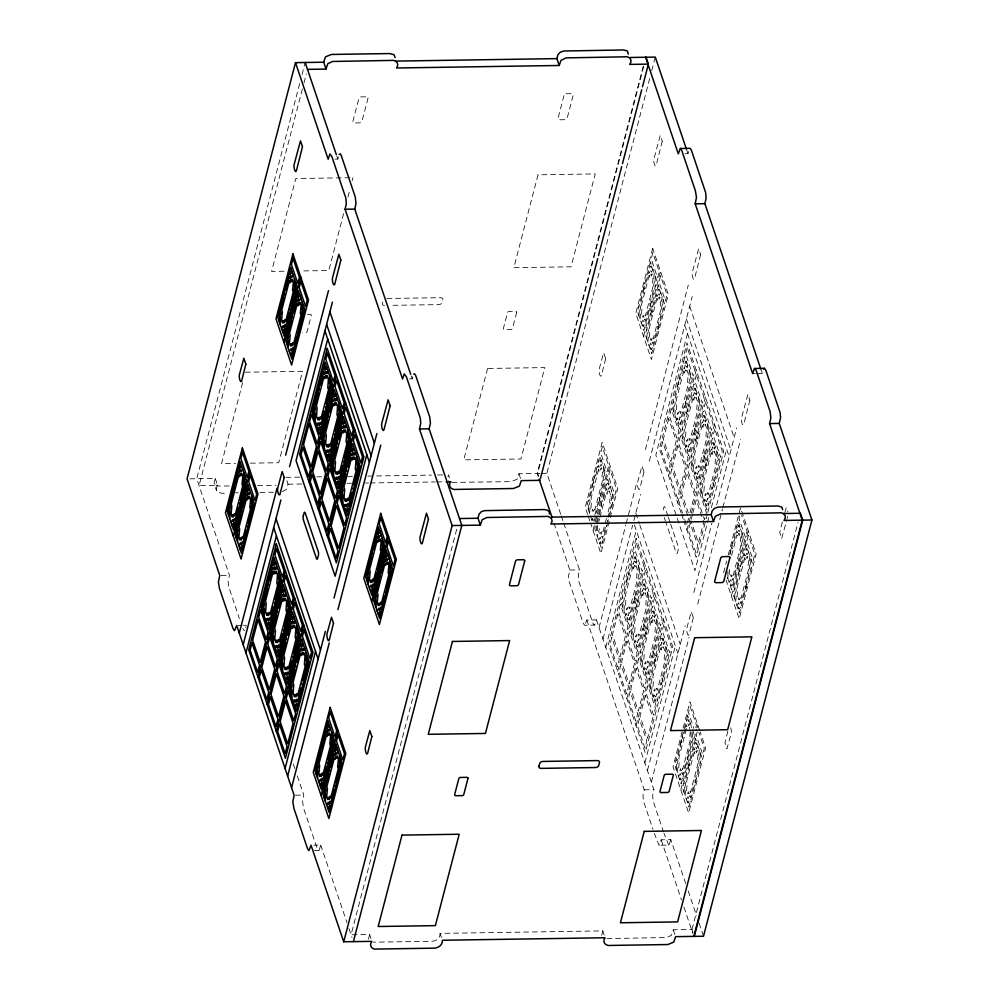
<?xml version="1.0" encoding="UTF-8"?>
<svg xmlns="http://www.w3.org/2000/svg" width="999" height="999" viewBox="0 0 999 999"><rect width="100%" height="100%" fill="white"/><g stroke="black" fill="none" stroke-linecap="round" stroke-linejoin="round"><path stroke-width="0.75" stroke-dasharray="5 3.75" d="M601.71 935.351L602.784 930.881L440.072 933.391C440.347 938.835 435.027 941.707 430.269 941.32L373.326 942.182M368.431 939.26L369.605 934.477L351.074 934.764L457.142 527.584M599.388 514.635L600.861 508.966L600.312 507.355M607.991 517.632L611.538 503.996L610.876 502.047L611.738 498.738L610.913 496.303L611.538 490.459M730.656 554.195L730.843 549.75M299.675 83.604L196.753 478.721L229.433 575.312L228.109 581.031L228.534 586.201L239.398 618.543M302.035 74.563L305.17 62.5M302.385 88.973L199.076 485.589L217.607 485.302C212.512 492.782 222.69 494.205 227.522 492.919M303.958 82.929L306.318 73.889M189.835 478.833L215.272 478.434L214.111 483.216L216.558 490.746M242.62 382.692L221.541 463.598L235.452 463.386M335.09 159.128L337.862 159.078L338.574 156.344M343.619 213.611L328.796 270.542L300.974 270.966M347.914 197.14L349.862 189.648M352.21 180.657L352.984 177.66M245.692 627.847L246.054 626.473M299.7 477.135L285.751 477.347L288.074 484.215L286.301 489.435L282.355 491.658M297.302 775.873L303.796 795.067L302.547 800.561L303.296 807.354L317.307 848.763L318.294 850.386L319.205 850.236L320.716 845.054L313.798 845.166M409.453 378.871L412.225 378.833L413.024 375.724M447.977 476.685L448.464 474.837L450.786 481.705M539.947 473.426L518.931 473.751L517.132 479.208L511.151 481.63L451.486 482.417M643.244 66.296L537.187 473.476L538.174 476.398M643.718 66.284L537.649 473.464L538.586 476.211M560.726 514.298L546.865 473.326L650.174 76.698M651.748 70.667L655.282 57.093M554.02 523.226L569.867 570.067L568.543 575.786L568.955 580.956L583.229 623.339L584.677 625.287L594.692 625.087L596.465 619.904L586.788 620.054L584.677 625.287M588.374 509.765L588.973 502.559L588.274 500.487M601.298 460.189L600.799 462.1L600.074 459.965L599.25 463.124L598.551 461.051M638.91 315.759L639.51 308.554L638.811 306.481M651.835 266.184L651.336 268.082L650.611 265.946L649.787 269.118L649.088 267.045M589.497 513.061L590.109 507.217L589.298 504.795L590.159 501.473L589.497 499.525L593.044 485.889L592.494 484.278M602.409 463.486L600.761 466.308L599.949 463.886L599.088 467.195L598.426 465.259L594.867 478.883L594.33 477.26M640.034 319.056L640.646 313.199L639.822 310.776L640.696 307.467L640.034 305.519L643.581 291.87L643.031 290.259M652.946 269.468L651.298 272.302L650.486 269.88L649.625 273.189L648.963 271.241L645.404 284.865L644.855 283.254M603.721 467.382L603.109 473.226L603.933 475.649L603.059 478.958L603.721 480.906L600.174 494.555L600.724 496.166M641.346 322.952L642.994 320.117L643.806 322.54L644.667 319.23L645.329 321.178L648.888 307.555L649.425 309.166M654.258 273.364L653.646 279.221L654.457 281.643L653.596 284.952L654.258 286.9L650.711 300.549L651.261 302.16M591.92 520.254L592.419 518.344L593.144 520.479L593.968 517.307M604.845 470.666L604.245 477.872L604.944 479.957M642.457 326.248L642.956 324.338L643.681 326.473L644.505 323.301L645.204 325.374M655.381 276.661L654.782 283.866L655.481 285.939M563.698 523.076L579.545 569.917L578.221 575.636L578.896 581.78L592.907 623.189L594.355 625.137M685.202 153.721L687.974 153.684L688.686 150.936M594.792 515.184L598.351 501.56L598.901 503.171M594.13 521.453L606.268 474.887L599.875 455.981L586.95 505.556L589.909 514.285M593.044 530.407L594.967 523.026M595.354 521.54L596.89 515.634M597.277 514.16L609.977 465.409M643.581 336.401L660.514 271.403M597.302 522.614L598.351 518.618M596.79 525.649L596.191 532.854M597.677 525.661L597.302 536.138M598.801 521.753L599.562 518.843M599.937 517.382L606.443 492.432L607.08 494.305L607.904 491.108L608.641 493.256L609.253 490.884L610.352 494.13L609.64 501.86L610.264 503.733L607.567 514.123M609.103 483.266L608.603 485.177L607.892 483.041L607.055 486.213L606.356 484.128M646.728 338.836L647.327 331.631L646.628 329.558M659.64 289.26L659.14 291.171L658.416 289.036L657.592 292.195L656.892 290.122M610.214 486.563L608.578 489.398L607.754 486.975L606.893 490.284L606.231 488.336L602.684 501.96L602.135 500.349M647.839 342.133L648.463 336.288L647.639 333.866L648.501 330.544L647.839 328.596L651.385 314.96L650.849 313.349M660.751 292.557L659.115 295.379L658.291 292.957L657.429 296.278L656.768 294.33L653.221 307.954L652.672 306.331M598.626 540.034L600.262 537.212L601.086 539.635L601.947 536.326L602.609 538.274L606.156 524.65L606.705 526.261M649.163 346.029L650.799 343.194L651.623 345.629L652.484 342.307L653.146 344.255L656.693 330.632L657.242 332.242M662.075 296.453L661.45 302.297L662.275 304.72L661.413 308.042L662.075 309.977L658.516 323.626L659.065 325.237M599.737 543.331L600.237 541.433L600.961 543.556L601.785 540.397L602.484 542.469M612.649 493.756L612.05 500.961L612.749 503.034M650.274 349.325L650.774 347.415L651.485 349.55L652.322 346.391L653.021 348.464M663.186 299.75L662.587 306.955L663.286 309.028M606.418 518.518L602.634 533.054L601.997 531.181L601.161 534.378L600.436 532.217L599.812 534.59L598.713 531.343L599.338 528.971L598.613 526.81M607.817 522.002L601.161 547.539L594.767 528.646L607.679 479.058L614.073 497.964L608.204 520.504M599.063 627.597L625.774 525.074M626.161 523.563L636.763 482.854M645.429 449.587L688.299 285.015M602.971 639.148L632.667 525.149M633.841 520.641L640.684 494.405M649.338 461.151L692.207 296.566M605.744 647.377L636.226 530.357M687.499 333.529L655.831 455.094L694.942 570.679L709.015 516.645M622.677 606.917L623.176 605.007L622.327 602.497L623.151 599.338L622.327 596.89M635.589 557.33L635.089 559.24L634.24 556.73L633.416 559.902L632.592 557.454M673.601 411.413L674.1 409.515L673.251 407.005L674.075 403.833L673.251 401.398M686.513 361.838L686.013 363.748L685.164 361.238L684.34 364.398L683.516 361.963M623.988 610.789L624.512 604.67L623.551 601.823L624.412 598.513L623.638 596.228L627.185 582.579L626.548 580.681M636.9 561.201L636.338 563.349L635.739 561.575L635.164 563.773L634.203 560.926L633.341 564.235L632.567 561.95L629.008 575.574L628.371 573.676M674.912 415.284L675.436 409.178L674.475 406.331L675.336 403.009L674.562 400.724L678.109 387.075L677.472 385.189M687.824 365.709L687.262 367.844L686.663 366.071L686.088 368.269L685.127 365.422L684.265 368.743L683.491 366.446L679.932 380.07L679.295 378.171M625.536 615.359L626.086 613.224L626.685 614.997L627.26 612.799L628.234 615.646L629.095 612.337L629.87 614.622L633.416 600.998L634.065 602.897M638.448 565.784L637.924 571.89L638.885 574.75L638.024 578.059L638.798 580.344L635.252 593.993L635.888 595.891M676.46 419.867L677.01 417.732L677.609 419.493L678.184 417.295L679.158 420.154L680.019 416.833L680.794 419.118L684.34 405.507L684.989 407.392M689.372 370.292L688.835 376.398L689.809 379.245L688.948 382.555L689.722 384.852L686.163 398.489L686.812 400.387M626.848 619.23L627.335 617.332L628.184 619.83L629.008 616.67L629.845 619.105M639.76 569.655L639.26 571.565L640.109 574.063L639.285 577.235L640.109 579.67M677.772 423.738L678.259 421.828L679.108 424.338L679.932 421.166L680.756 423.613M690.684 374.15L690.184 376.061L691.033 378.571L690.209 381.73L691.033 384.178M617.682 671.39L645.267 565.496M668.606 475.899L696.191 369.992M631.855 634.04L632.355 632.13L631.505 629.62L632.33 626.46L631.505 624.013M644.767 584.452L644.268 586.363L643.418 583.853L642.594 587.025L641.77 584.577M682.779 438.536L683.279 436.638L682.429 434.128L683.254 430.956L682.429 428.521M695.691 388.961L695.192 390.871L694.342 388.361L693.518 391.521L692.694 389.086M633.166 637.911L633.691 631.793L632.729 628.945L633.591 625.636L632.817 623.351L636.363 609.702L635.726 607.804M646.078 588.324L645.516 590.471L644.917 588.698L644.343 590.896L643.381 588.049L642.519 591.358L641.745 589.073L638.186 602.697L637.549 600.799M684.09 442.407L684.615 436.301L683.653 433.454L684.515 430.132L683.741 427.847L687.287 414.198L686.65 412.312M697.002 392.832L696.44 394.967L695.841 393.194L695.267 395.392L694.305 392.545L693.443 395.866L692.669 393.569L689.11 407.192L688.473 405.294M634.715 642.482L635.264 640.347L635.864 642.12L636.438 639.922L637.412 642.769L638.274 639.46L639.048 641.745L642.594 628.121L643.244 630.019M647.627 592.907L647.102 599.013L648.064 601.873L647.202 605.182L647.976 607.467L644.43 621.116L645.067 623.014M685.639 446.99L686.188 444.855L686.788 446.615L687.362 444.418L688.323 447.265L689.198 443.956L689.972 446.241L693.518 432.629L694.168 434.515M698.551 397.415L698.014 403.521L698.988 406.368L698.126 409.677L698.9 411.975L695.341 425.611L695.991 427.51M636.026 646.353L636.513 644.455L637.362 646.952L638.186 643.793L639.023 646.228M648.938 596.778L648.438 598.688L649.288 601.186L648.463 604.358L649.288 606.793M686.95 450.861L687.437 448.951L688.286 451.461L689.11 448.289L689.934 450.736M699.862 401.273L699.362 403.184L700.212 405.694L699.387 408.853L700.212 411.301M626.86 698.513L654.445 592.619M677.784 503.021L705.369 397.115M641.033 661.163L641.533 659.253L640.684 656.743L641.508 653.583L640.684 651.136M653.945 611.575L653.446 613.486L652.597 610.976L651.773 614.148L650.948 611.7M691.957 465.659L692.457 463.761L691.608 461.251L692.432 458.079L691.608 455.644M704.869 416.084L704.37 417.982L703.521 415.484L702.697 418.643L701.872 416.208M642.345 665.034L642.869 658.915L641.907 656.068L642.769 652.759L641.995 650.474L645.541 636.825L644.904 634.927M655.257 615.446L654.695 617.594L654.095 615.821L653.521 618.019L652.559 615.172L651.698 618.481L650.923 616.196L647.364 629.82L646.728 627.921M693.269 469.53L693.793 463.424L692.831 460.576L693.693 457.255L692.919 454.97L696.465 441.321L695.828 439.435M706.181 419.955L705.619 422.09L705.019 420.317L704.445 422.515L703.483 419.667L702.622 422.989L701.847 420.691L698.289 434.315L697.652 432.417M643.893 669.605L644.442 667.469L645.042 669.243L645.616 667.045L646.59 669.892L647.452 666.583L648.226 668.868L651.773 655.244L652.422 657.142M656.805 620.029L656.268 626.136L657.242 628.995L656.38 632.305L657.155 634.59L653.608 648.239L654.245 650.137M694.817 474.113L695.366 471.965L695.966 473.738L696.54 471.54L697.502 474.388L698.376 471.078L699.15 473.364L702.697 459.74L703.346 461.638M707.729 424.525L707.192 430.644L708.166 433.491L707.304 436.8L708.079 439.098L704.52 452.734L705.169 454.632M645.204 673.476L645.691 671.578L646.54 674.075L647.364 670.916L648.189 673.351M658.116 623.9L657.617 625.799L658.466 628.309L657.642 631.48L658.466 633.915M696.128 477.984L696.615 476.073L697.464 478.583L698.289 475.412L699.113 477.859M709.04 428.396L708.541 430.307L709.39 432.817L708.566 435.976L709.39 438.424M688.573 518.331L686.713 525.499L682.954 514.398M690.009 512.712L694.592 495.092L687.075 472.877L681.73 493.431L688.299 512.862M636.038 725.636L663.623 619.73M686.962 530.144L714.547 424.238M691.283 519.08L692.432 514.685M692.819 513.211L696.253 499.999L703.771 522.215L698.413 542.769L690.908 520.554M650.212 688.286L650.711 686.375L649.862 683.865L650.686 680.706L649.862 678.259M663.124 638.698L662.624 640.609L661.775 638.099L660.951 641.271L660.127 638.823M701.136 492.782L701.623 490.884L700.786 488.374L701.61 485.202L700.786 482.767M714.048 443.206L713.548 445.104L712.699 442.607L711.875 445.766L711.051 443.331M651.523 692.157L652.047 686.038L651.086 683.191L651.947 679.882L651.173 677.584L654.72 663.948L654.083 662.05M664.435 642.569L663.873 644.717L663.274 642.944L662.699 645.142L661.738 642.295L660.876 645.604L660.102 643.319L656.543 656.942L655.906 655.044M702.447 496.653L702.971 490.546L702.01 487.699L702.871 484.378L702.097 482.092L705.644 468.444L705.007 466.545M715.359 447.077L714.797 449.213L714.198 447.44L713.623 449.637L712.662 446.79L711.8 450.099L711.026 447.814L707.467 461.438L706.83 459.54M653.071 696.728L653.621 694.592L654.22 696.365L654.795 694.168L655.769 697.015L656.63 693.706L657.404 695.991L660.951 682.367L661.6 684.265M665.983 647.152L665.446 653.259L666.42 656.106L665.559 659.427L666.333 661.713L662.774 675.361L663.423 677.26M703.995 501.236L704.545 499.088L705.144 500.861L705.719 498.663L706.68 501.51L707.554 498.201L708.328 500.487L711.875 486.863L712.524 488.761M716.907 451.648L716.37 457.767L717.344 460.614L716.483 463.923L717.257 466.221L713.698 479.857L714.347 481.755M654.382 700.599L654.869 698.701L655.719 701.198L656.543 698.039L657.367 700.474M667.295 651.023L666.795 652.921L667.644 655.431L666.82 658.603L667.644 661.038M705.306 505.107L705.794 503.196L706.643 505.706L707.467 502.534L708.291 504.982M718.219 455.519L717.719 457.43L718.568 459.94L717.744 463.099L718.568 465.546M707.404 514.01L696.141 557.267L684.065 521.578M707.791 512.512L723.726 451.361L687.012 342.869L659.427 448.776L681.168 513.011M644.855 762.961L675.349 645.941M711.363 507.642L726.61 449.113M647.439 770.554L685.139 625.811M693.806 592.557L711.887 523.126M716.608 505.019L736.675 427.972M586.788 620.054L644.23 789.809L642.969 795.316L643.443 801.036L652.934 829.332M651.348 782.105L689.06 637.374M697.714 604.108L722.502 508.978M722.889 507.48L740.584 439.535M596.465 619.904L653.908 789.66L652.659 795.167L653.121 800.886L663.548 831.967M756.792 373.514L762.324 373.439L762.986 370.929M723.576 572.802L726.66 560.988M728.196 555.082L740.509 507.804L756.131 553.97L739.198 618.968L726.023 580.019M729.607 554.507L738.211 521.453L744.605 540.359L731.693 589.934L725.786 572.489M739.647 515.959L739.01 518.406L745.404 537.312L747.002 531.181L741.583 515.184M685.189 728.733L682.679 738.361L682.13 736.75M685.539 727.397L686.238 724.737L686.887 726.685L687.762 723.376L688.573 725.798L690.222 722.964M686.438 728.833L678.808 758.154L679.432 760.027L678.721 767.756L679.819 771.003L680.431 768.631L681.168 770.778L681.992 767.582L682.629 769.455L690.272 740.134L689.635 738.261L690.359 730.544M731.618 555.419L736.975 534.827L737.612 536.7L738.448 533.503L739.173 535.651L739.797 533.279L740.896 536.525L740.172 544.255L740.808 546.128L733.166 575.449L732.529 573.576L731.705 576.773L730.968 574.612L730.356 576.985L729.258 573.738L729.695 567.082M676.186 769.255L676.785 762.05L676.086 759.977M689.098 719.68L688.611 721.578L687.886 719.442L687.062 722.614L686.363 720.541M739.635 525.661L739.148 527.572L738.423 525.437L737.599 528.608L736.887 526.523M727.884 574.887L727.896 571.028M677.297 772.552L677.921 766.708L677.097 764.272L677.959 760.963L677.31 759.015L680.856 745.379L680.307 743.756M727.834 578.546L727.996 575.212M740.759 528.958L739.11 531.793L738.286 529.37L737.424 532.679L736.775 530.731L733.216 544.355L732.667 542.744M685.689 883.553L670.829 839.659L661.151 839.809L659.04 845.279L654.345 833.503M678.621 776.448L680.257 773.613L681.081 776.036L681.942 772.726L682.604 774.675L686.163 761.051L686.7 762.662M691.308 727.747L691.533 726.872M729.158 582.442L730.793 579.607L731.618 582.03L732.479 578.721L733.141 580.669L736.7 567.045L737.237 568.656M742.07 532.854L741.458 538.698L742.269 541.133L741.408 544.443L742.07 546.391L738.523 560.027L739.06 561.65M679.732 779.744L680.232 777.834L680.956 779.969L681.78 776.797L682.479 778.883M730.269 585.726L730.769 583.828L731.493 585.963L732.317 582.792L733.016 584.865M743.181 536.151L742.582 543.356L743.293 545.429M695.828 727.647L696.465 725.187L690.072 706.293L688.473 712.412L693.88 728.408M680.856 789.897L696.628 729.332M697.015 727.846L697.789 724.899M731.393 595.891L748.326 530.881M697.24 731.817L696.278 735.501L702.684 754.407L704.283 748.276L698.863 732.279M670.829 839.659L669.03 845.092L659.04 845.279M684.003 792.332L684.602 785.127L683.89 783.054M696.915 742.756L696.415 744.667L695.691 742.532L694.867 745.691L694.168 743.618M734.54 598.326L735.139 591.121L734.427 589.048M747.452 548.751L746.952 550.649L746.228 548.526L745.404 551.685L744.705 549.612M685.114 795.629L685.739 789.784L684.914 787.362L685.776 784.04L685.114 782.105L688.661 768.456L688.124 766.845M698.026 746.053L696.39 748.888L695.566 746.453L694.705 749.774L694.043 747.826L690.496 761.45L689.947 759.839M735.651 601.623L736.263 595.779L735.451 593.344L736.313 590.034L735.651 588.086L739.198 574.45L738.661 572.827M748.563 552.047L746.927 554.87L746.103 552.447L745.242 555.756L744.58 553.808L741.021 567.432L740.484 565.821M686.438 799.525L688.074 796.702L688.898 799.125L689.76 795.803L690.421 797.751L693.968 784.128L694.517 785.751M699.35 749.949L698.726 755.793L699.55 758.216L698.688 761.538L699.337 763.486L695.791 777.122L696.34 778.733M736.962 605.519L738.611 602.684L739.435 605.107L740.296 601.798L740.946 603.746L744.505 590.122L745.054 591.733M749.887 555.943L749.262 561.788L750.087 564.21L749.225 567.519L749.874 569.467L746.328 583.116L746.877 584.727M687.549 802.821L688.049 800.911L688.761 803.046L689.585 799.887L690.297 801.96M700.461 753.246L699.862 760.451L700.561 762.524M738.086 608.816L738.573 606.905L739.297 609.04L740.122 605.869L740.833 607.954M750.998 559.228L750.399 566.433L751.098 568.518M692.906 932.254L691.97 929.507L673.264 929.794L671.453 935.251L666.708 937.537L607.105 938.573M782.317 522.077L779.732 532.554L781.655 538.623L786.862 519.542M784.789 512.624L786.275 507.654L788.036 512.037M727.834 731.243L724.987 742.644L726.947 748.788L731.568 731.842L730.619 727.235M787.125 518.543L787.649 516.52M691.97 929.507L798.039 522.327M244.892 630.207L243.893 630.369L242.807 628.583M566.083 93.731L571.952 93.644A1.886 1.324 -18.7 0 1 573.239 94.83L567.132 118.344A1.886 1.324 -18.7 0 1 564.984 119.693L559.44 119.78A1.886 1.324 -18.7 0 1 557.991 118.456L564.135 94.93A1.886 1.324 -18.7 0 1 566.083 93.731M349.9 177.71L295.791 178.546L271.603 271.416L285.514 271.204M386.9 298.501L440.821 297.677A2.885 2.023 -18.7 0 1 442.819 299.762L442.095 302.51A2.885 2.023 -18.7 0 1 438.811 304.62L389.885 305.369M307.517 314.485L310.214 314.435A1.573 1.099 -18.7 0 1 311.326 315.409L307.13 331.568A1.573 1.099 -18.7 0 1 305.332 332.729L302.335 332.779M245.342 372.202L302.535 371.328L278.733 462.712L249.363 463.174M752.647 373.589L755.419 373.539M316.745 476.873L322.939 476.773M347.739 476.398L352.385 476.323M367.882 476.086L431.418 475.099M437.612 475.012L445.354 474.887M541.333 473.414L546.865 473.326M288.074 484.215L302.023 484.003M346.965 483.316L351.611 483.241M365.559 483.029L368.656 482.979M370.204 482.954L435.289 481.955M436.838 481.93L444.58 481.805M229.158 485.989L217.832 486.038L214.236 483.878M257.58 485.551L275.949 485.277M235.452 492.807L238.262 492.757M259.902 492.42L273.451 492.22M221.141 575.436L229.433 575.312M569.867 570.067L579.545 569.917M238.062 625.436L242.208 625.374M243.594 625.349L246.353 625.299M295.504 795.192L303.796 795.067M644.23 789.809L653.908 789.66M314.46 850.599L318.619 850.536M668.731 845.129L664.023 833.353M686.488 149.288L687.974 153.684M760.826 369.006L762.324 373.439M689.697 306.243L734.165 437.637M686.425 318.793L730.893 450.199M684.727 325.324L729.195 456.718M678.646 380.881L678.808 384.615L678.171 382.717M686.126 402.997L685.489 401.099L685.651 404.832M687.824 408.004L687.986 411.738L687.349 409.84M695.304 430.119L694.667 428.221L694.829 431.955M704.482 457.242L703.845 455.344L704.008 459.078M706.181 462.25L706.343 465.984L705.706 464.085M713.661 484.365L713.024 482.467L713.186 486.201M644.205 285.951L644.28 289.398L643.731 287.787M650.574 304.77L650.037 303.159L650.099 306.606M658.391 327.847L657.841 326.236L657.916 329.682M732.017 545.442L732.092 548.888L731.543 547.265M738.386 564.26L737.836 562.637L737.911 566.083M739.834 568.518L739.897 571.965L739.347 570.354M746.203 587.337L745.654 585.726L745.716 589.173M702.122 512.699L696.965 497.427L698.825 490.259L706.343 512.462L704.482 519.642L702.597 514.085M687.637 515.559L681.056 496.116L679.195 503.296L682.479 513.011M681.643 514.435L683.578 520.154M667.956 516.146L664.947 507.255A2.885 0.862 89.1 0 0 663.786 507.629L663.061 510.414A2.885 0.862 89.1 0 0 662.936 513.024M668.393 517.457L670.179 522.727M670.666 524.15L678.096 546.116A2.885 0.862 89.1 0 1 678.146 550.049L677.472 552.647A2.885 0.862 89.1 0 1 676.236 552.909L665.834 522.152M664.26 517.532L665.409 520.916M635.801 513.124L639.298 523.464M639.797 524.937L680.269 644.53M634.377 524.887L677.921 653.546M699.737 730.669L689.972 701.81L673.039 766.82L688.661 812.986L705.594 747.976L700.224 732.105M692.157 732.067L692.757 739.447M689.26 727.297L689.809 728.92M690.921 732.717L691.533 740.396L687.986 754.045L688.536 755.656M627.722 576.386L627.884 580.119L627.247 578.221M635.202 598.501L634.565 596.603L634.727 600.324M636.9 603.508L637.062 607.23L636.425 605.344M644.38 625.624L643.743 623.726L643.905 627.447M653.558 652.747L652.921 650.849L653.084 654.57M655.257 657.754L655.419 661.475L654.782 659.59M662.737 679.869L662.1 677.971L662.262 681.693M593.668 479.957L593.743 483.404L593.194 481.793M600.037 498.776L599.5 497.165L599.562 500.611M607.305 520.242L607.854 521.865M681.48 739.447L681.555 742.894L681.006 741.283M687.849 758.266L687.3 756.655L687.374 760.102M689.298 762.524L689.36 765.971L688.811 764.36M695.666 781.343L695.117 779.732L695.179 783.179M590.397 515.734L592.37 521.553M587.674 514.547L585.239 507.33L602.172 442.32L617.794 488.486L600.861 553.496L590.609 523.201M588.161 515.984L590.122 521.753M561.226 515.759L563.211 521.615M688.161 890.871L696.578 915.746M699.05 923.064L703.021 934.777M661.151 839.809L681.443 899.799M683.928 907.117L692.844 933.453M518.931 473.751L521.266 480.619M673.264 929.794L675.124 935.289M602.784 930.881L604.183 935.002M336.863 156.156L337.862 159.078M411.226 375.874L412.225 378.833M440.072 933.391L441.471 937.512M215.272 478.434L217.607 485.302M369.605 934.477L370.991 938.598M293.306 764.06L294.805 768.493M320.716 845.054L346.965 922.614M348.938 928.458L352.01 937.512M384.54 305.457A2.885 2.023 -18.7 0 1 382.28 303.484L382.992 300.699A2.885 2.023 -18.7 0 1 383.316 300.012M605.644 358.641L601.286 375.986C599.8 377.572 598.551 370.904 599.2 369.081L603.621 352.697L605.644 358.641M643.993 471.953L639.635 489.31C638.136 490.746 636.9 484.265 637.549 482.392L641.97 466.009L643.993 471.953M662.262 141.196L656.268 164.96C655.132 169.218 652.996 160.477 654.02 158.666L660.264 135.352L662.262 141.196M700.624 254.57L694.63 278.334C693.518 282.517 691.358 273.876 692.382 272.04L698.638 248.726L700.624 254.57M693.294 617.669L689.048 634.577C687.924 637.624 685.988 629.745 686.887 627.946L691.283 611.688L693.294 617.669M749.887 400.162L743.83 424.088C742.569 427.772 740.596 419.18 741.683 417.395L747.901 394.28L749.887 400.162M368.057 97.964L361.95 121.478A1.886 1.324 -18.7 0 1 359.802 122.852L354.258 122.939A1.886 1.324 -18.7 0 1 352.797 121.653L358.941 98.139A1.886 1.324 -18.7 0 1 360.851 96.903L366.72 96.803A1.886 1.324 -18.7 0 1 368.057 97.964M516.708 312.262L512.499 328.434A1.573 1.099 -18.7 0 1 510.701 329.558L504.57 329.658A1.573 1.099 -18.7 0 1 503.359 328.546L507.592 312.375A1.573 1.099 -18.7 0 1 509.228 311.376L515.621 311.276A1.573 1.099 -18.7 0 1 516.708 312.262M487.587 368.469L463.773 459.865L520.966 458.978L544.78 367.582L487.587 368.469M538.024 174.813L513.836 267.682L571.028 266.808L595.217 173.926L538.024 174.813M652.697 248.314L635.776 313.324L651.398 359.478L668.319 294.48L652.697 248.314M602.26 446.803L600.661 452.934L607.055 471.828L608.653 465.709L602.26 446.803M650.399 261.963L637.487 311.551L643.88 330.457L656.805 280.869L650.399 261.963M652.797 252.797L651.198 258.916L657.592 277.822L659.19 271.691L652.797 252.797M598.638 469.343L590.996 498.663L591.633 500.536L590.909 508.266L592.007 511.513L592.619 509.14L593.356 511.288L594.193 508.104L594.817 509.965L602.459 480.644L601.823 478.783L602.547 471.053L601.448 467.807L600.824 470.179L600.099 468.019L599.263 471.216L598.638 469.343M649.163 275.337L641.533 304.658L642.17 306.531L641.445 314.26L642.544 317.507L643.156 315.122L643.893 317.282L644.717 314.086L645.354 315.959L652.996 286.638L652.359 284.765L653.084 277.035L651.985 273.788L651.36 276.174L650.636 274.013L649.8 277.21L649.163 275.337M610.064 469.88L608.478 476.011L614.872 494.917L616.47 488.786L610.064 469.88M658.216 285.052L645.304 334.628L651.698 353.534L664.61 303.958L658.216 285.052M660.601 275.874L659.015 282.005L665.409 300.899L667.007 294.78L660.601 275.874M601.485 503.046L601.548 506.493L601.485 503.046M652.022 309.028L652.085 312.475L652.022 309.028M656.98 298.414L649.338 327.734L649.974 329.608L649.25 337.337L650.349 340.584L650.973 338.211L651.698 340.372L652.534 337.175L653.171 339.036L660.801 309.727L660.177 307.854L660.888 300.125L659.79 296.878L659.178 299.25L658.441 297.09L657.617 300.287L656.98 298.414M636.088 538.374L608.503 644.268L645.217 752.759L672.802 646.852L636.088 538.374M611.775 637.374L609.914 644.542L617.432 666.758L619.293 659.59L611.775 637.374M617.794 614.135L612.449 634.677L619.967 656.892L625.312 636.351L617.794 614.135M620.367 604.383L618.506 611.563L626.023 633.766L627.884 626.598L620.367 604.383M633.915 552.385L621.003 601.972L628.521 624.175L641.433 574.6L633.915 552.385M636.301 543.206L634.715 549.338L642.232 571.553L643.818 565.422L636.301 543.206M662.699 441.87L660.839 449.051L668.356 471.266L670.217 464.085L662.699 441.87M668.718 418.631L663.373 439.185L670.891 461.401L676.236 440.846L668.718 418.631M671.291 408.891L669.43 416.059L676.947 438.274L678.808 431.106L671.291 408.891M684.839 356.893L671.927 406.468L679.445 428.683L692.357 379.108L684.839 356.893M687.225 347.714L685.639 353.846L693.144 376.049L694.742 369.93L687.225 347.714M632.904 566.408L625.262 595.729L626.011 597.926L625.411 606.043L626.71 609.852L627.322 607.479L628.184 610.014L629.02 606.818L629.757 609.015L637.399 579.695L636.65 577.497L637.25 569.393L635.951 565.571L635.339 567.956L634.477 565.422L633.641 568.606L632.904 566.408M683.828 370.916L676.186 400.237L676.935 402.435L676.335 410.539L677.634 414.36L678.246 411.975L679.108 414.51L679.944 411.313L680.681 413.511L688.323 384.19L687.574 381.993L688.174 373.888L686.875 370.08L686.263 372.452L685.401 369.917L684.565 373.114L683.828 370.916M620.953 664.497L619.093 671.665L626.61 693.88L628.471 686.713L620.953 664.497M626.972 641.258L621.628 661.8L629.145 684.015L634.49 663.473L626.972 641.258M629.545 631.505L627.684 638.686L635.202 660.888L637.062 653.721L629.545 631.505M643.094 579.507L630.182 629.095L637.699 651.298L650.611 601.723L643.094 579.507M645.479 570.329L643.893 576.46L651.41 598.676L652.996 592.544L645.479 570.329M671.877 468.993L670.017 476.173L677.534 498.389L679.395 491.208L671.877 468.993M677.896 445.754L672.552 466.308L680.069 488.523L685.414 467.969L677.896 445.754M680.469 436.014L678.608 443.181L686.126 465.397L687.986 458.229L680.469 436.014M694.018 384.016L681.106 433.591L688.623 455.806L701.535 406.231L694.018 384.016M696.403 374.837L694.817 380.969L702.322 403.171L703.92 397.053L696.403 374.837M642.082 593.531L634.44 622.852L635.189 625.049L634.59 633.166L635.888 636.975L636.5 634.602L637.362 637.137L638.199 633.94L638.935 636.138L646.578 606.818L645.829 604.62L646.428 596.515L645.129 592.694L644.517 595.079L643.656 592.544L642.819 595.729L642.082 593.531M693.006 398.039L685.364 427.36L686.113 429.558L685.514 437.662L686.812 441.471L687.424 439.098L688.286 441.633L689.123 438.436L689.859 440.634L697.502 411.313L696.753 409.115L697.352 401.011L696.053 397.202L695.441 399.575L694.58 397.04L693.743 400.237L693.006 398.039M630.132 691.62L628.271 698.788L635.789 721.003L637.649 713.835L630.132 691.62M636.151 668.381L630.806 688.923L638.324 711.138L643.668 690.596L636.151 668.381M638.723 658.628L636.863 665.809L644.38 688.011L646.241 680.843L638.723 658.628M652.272 606.63L639.36 656.218L646.877 678.421L659.79 628.846L652.272 606.63M654.657 597.452L653.071 603.583L660.589 625.799L662.175 619.667L654.657 597.452M689.647 463.136L687.787 470.304L695.304 492.519L697.165 485.339L689.647 463.136M703.196 411.138L690.284 460.714L697.801 482.929L710.714 433.354L703.196 411.138M705.581 401.96L703.995 408.091L711.5 430.294L713.099 424.175L705.581 401.96M646.078 630.631L646.241 634.353L646.078 630.631M697.002 435.127L697.165 438.861L697.002 435.127M651.261 620.654L643.618 649.974L644.367 652.172L643.768 660.277L645.067 664.098L645.679 661.725L646.54 664.26L647.377 661.063L648.114 663.261L655.756 633.94L655.007 631.743L655.606 623.638L654.308 619.817L653.696 622.19L652.834 619.655L651.997 622.852L651.261 620.654M702.185 425.162L694.542 454.483L695.292 456.68L694.692 464.785L695.991 468.593L696.603 466.221L697.464 468.756L698.289 465.559L699.038 467.757L706.68 438.436L705.931 436.238L706.53 428.134L705.232 424.325L704.62 426.698L703.758 424.163L702.921 427.36L702.185 425.162M639.31 718.743L637.449 725.911L644.967 748.126L646.828 740.958L639.31 718.743M645.329 695.504L639.984 716.046L647.502 738.261L652.846 717.719L645.329 695.504M647.901 685.751L646.041 692.931L653.558 715.134L655.419 707.966L647.901 685.751M661.45 633.753L648.538 683.341L656.056 705.544L668.968 655.968L661.45 633.753M663.836 624.575L662.25 630.706L669.755 652.921L671.353 646.79L663.836 624.575M690.234 523.239L688.373 530.419L695.878 552.622L697.752 545.454L690.234 523.239M712.374 438.261L699.462 487.837L706.98 510.052L719.892 460.464L712.374 438.261M714.76 429.083L713.174 435.214L720.679 457.417L722.277 451.298L714.76 429.083M660.439 647.777L652.797 677.097L653.546 679.295L652.946 687.399L654.245 691.221L654.857 688.848L655.719 691.383L656.555 688.186L657.292 690.384L664.934 661.063L664.185 658.865L664.785 650.761L663.486 646.94L662.874 649.313L662.012 646.778L661.176 649.974L660.439 647.777M711.363 452.285L703.721 481.605L704.47 483.803L703.87 491.908L705.169 495.716L705.781 493.344L706.643 495.879L707.467 492.682L708.216 494.88L715.858 465.559L715.109 463.361L715.709 455.257L714.41 451.448L713.798 453.821L712.936 451.286L712.1 454.483L711.363 452.285M687.674 715.471L674.762 765.047L681.156 783.953L694.08 734.365L687.674 715.471M695.491 738.548L682.579 788.124L688.973 807.03L701.885 757.454L695.491 738.548M746.028 544.542L733.116 594.118L739.51 613.024L752.422 563.436L746.028 544.542M748.413 535.364L746.815 541.483L753.221 560.389L754.807 554.27L748.413 535.364M694.255 751.922L686.613 781.23L687.25 783.104L686.525 790.833L687.624 794.08L688.249 791.707L688.973 793.868L689.809 790.671L690.446 792.544L698.076 763.224L697.439 761.35L698.164 753.621L697.065 750.374L696.453 752.746L695.716 750.586L694.892 753.783L694.255 751.922M744.792 557.904L737.15 587.225L737.786 589.098L737.062 596.828L738.161 600.074L738.785 597.702L739.51 599.85L740.346 596.653L740.971 598.526L748.613 569.205L747.976 567.332L748.701 559.615L747.602 556.368L746.99 558.741L746.253 556.58L745.416 559.777L744.792 557.904"/><path stroke-width="1.5" d="M307.492 69.368L326.024 69.081L323.701 62.213L295.492 62.65L187.075 478.871L219.755 575.461L218.394 582.155L219.43 588.324L233.117 628.733L234.565 630.694L236.676 625.449L294.118 795.216L292.819 801.797L293.956 808.528L307.63 848.913L308.928 850.686L311.039 845.204L343.718 941.782L371.928 941.345C368.381 945.753 372.39 950.086 377.023 949.038L432.592 948.188C437.35 948.575 442.669 945.703 442.407 940.259L605.107 937.749C601.548 942.394 606.293 946.44 610.851 945.429L667.807 944.542L673.788 942.119L675.586 936.662L703.508 936.238L811.925 520.004L779.245 423.426L780.556 417.794L780.119 412.662L765.846 370.279L764.41 368.306L754.395 368.494L752.647 373.589L695.204 203.821L696.478 197.34L695.341 190.634L681.668 150.25L680.356 148.464L678.284 153.834L645.604 57.243M323.701 62.213L325.474 56.843L331.443 54.458L389.822 53.559L394.081 54.77L395.104 57.567M326.024 69.081L327.797 63.711L332.542 61.463L390.721 60.44C395.204 59.441 400.05 63.337 396.503 67.994L559.203 65.484L560.963 60.352L566.196 57.88L624.55 56.831C629.095 55.807 633.229 59.977 629.682 64.398L648.388 64.111L646.066 57.243M228.584 515.322L229.183 508.116L228.484 506.031M241.496 465.734L241.009 467.644L240.284 465.509L239.46 468.681L238.749 466.595M279.121 321.303L279.72 314.098L279.021 312.025M292.033 271.728L291.533 273.626L290.821 271.503L289.997 274.663L289.285 272.59M229.695 518.606L230.319 512.762L229.495 510.339L230.357 507.03L229.708 505.082L233.254 491.433L232.705 489.822M242.62 469.031L240.971 471.865L240.147 469.43L239.285 472.752L238.636 470.804L235.077 484.428L234.528 482.817M280.232 324.6L280.856 318.756L280.032 316.333L280.894 313.012L280.244 311.064L283.791 297.427L283.241 295.816M293.144 275.025L291.508 277.847L290.684 275.424L289.822 278.733L289.161 276.798L285.614 290.422L285.065 288.798M231.019 522.502L232.655 519.68L233.479 522.102L234.34 518.793L235.002 520.729L238.561 507.105L239.098 508.728M243.931 472.927L243.306 478.771L244.131 481.193L243.269 484.515L243.931 486.463L240.384 500.099L240.921 501.71M281.556 328.496L283.192 325.662L284.016 328.097L284.877 324.775L285.539 326.723L289.086 313.099L289.635 314.71M294.468 278.921L293.843 284.765L294.668 287.188L293.806 290.497L294.468 292.445L290.921 306.094L291.458 307.704M232.13 525.799L232.63 523.888L233.354 526.023L234.178 522.864L234.877 524.937M245.042 476.223L244.443 483.429L245.155 485.502M282.667 331.793L283.167 329.882L283.891 332.018L284.715 328.846L285.414 330.931M295.579 282.205L294.98 289.41L295.692 291.496M233.254 535.963L250.187 470.954M283.791 341.945L300.724 276.948M236.401 538.399L237 531.193L236.288 529.12M249.313 488.823L248.813 490.721L248.089 488.586L247.265 491.758L246.566 489.685M286.925 344.393L287.525 337.187L286.825 335.102M299.85 294.805L299.35 296.715L298.626 294.58L297.802 297.752L297.103 295.667M237.512 541.695L238.124 535.839L237.312 533.416L238.174 530.107L237.512 528.159L241.059 514.51L240.522 512.899M250.424 492.107L248.788 494.942L247.964 492.519L247.103 495.829L246.441 493.881L242.882 507.504L242.345 505.894M288.049 347.677L288.661 341.833L287.849 339.41L288.711 336.101L288.049 334.153L291.596 320.504L291.046 318.893M300.961 298.102L299.325 300.936L298.501 298.514L297.64 301.823L296.978 299.875L293.419 313.499L292.882 311.888M238.823 545.591L240.472 542.757L241.296 545.179L242.158 541.87L242.807 543.818L246.366 530.194L246.915 531.805M251.748 496.003L251.124 501.86L251.948 504.283L251.086 507.592L251.736 509.54L248.189 523.189L248.739 524.8M289.36 351.573L291.009 348.751L291.82 351.173L292.695 347.864L293.344 349.812L296.903 336.188L297.452 337.799M302.285 301.998L301.661 307.842L302.485 310.277L301.611 313.586L302.272 315.534L298.726 329.171L299.275 330.794M239.947 548.888L240.434 546.977L241.159 549.113L241.983 545.941L242.695 548.014M252.859 499.3L252.26 506.505L252.959 508.578M290.484 354.87L290.971 352.972L291.696 355.095L292.52 351.935L293.219 354.008M303.396 305.294L302.797 312.5L303.496 314.573M343.718 941.782L452.135 525.549L419.455 428.971L420.754 423.339L420.329 418.206L406.406 376.823L404.283 373.901L402.535 378.983L345.092 209.228L346.328 203.808L345.841 198.127L331.88 156.606L329.945 153.896L328.172 159.228L295.492 62.65M239.273 633.141L276.973 488.399M285.639 455.144L328.509 290.559M410.726 374.4L354.77 209.078L356.006 203.659L355.244 196.903L341.233 155.494L340.259 153.871L339.098 154.433M243.182 644.692L280.881 499.962M289.548 466.695L332.417 302.123M245.954 652.921L276.436 535.901M327.709 339.073L296.041 460.639L335.152 576.223L366.82 454.657M262.887 612.462L263.374 610.551L262.525 608.054L263.349 604.882L262.525 602.447M275.799 562.887L275.299 564.785L274.45 562.287L273.626 565.446L272.802 563.011M313.798 416.97L314.298 415.06L313.449 412.55L314.273 409.39L313.449 406.943M326.723 367.382L326.223 369.293L325.374 366.783L324.55 369.955L323.726 367.507M264.186 616.333L264.723 610.227L263.761 607.367L264.623 604.058L263.848 601.773L267.395 588.124L266.758 586.226M277.11 566.758L276.548 568.893L275.949 567.12L275.374 569.318L274.413 566.47L273.551 569.78L272.777 567.494L269.218 581.118L268.581 579.22M315.11 420.841L315.647 414.722L314.685 411.875L315.547 408.566L314.772 406.268L318.319 392.632L317.67 390.734M328.034 371.253L327.472 373.401L326.873 371.628L326.298 373.826L325.337 370.979L324.475 374.288L323.701 372.003L320.142 385.626L319.505 383.728M265.746 620.916L266.296 618.768L266.895 620.541L267.47 618.344L268.431 621.191L269.293 617.882L270.067 620.167L273.626 606.543L274.263 608.441M278.659 571.328L278.122 577.447L279.083 580.294L278.221 583.603L278.996 585.889L275.449 599.537L276.099 601.435M316.658 425.412L317.22 423.276L317.819 425.05L318.394 422.852L319.355 425.699L320.217 422.39L320.991 424.675L324.55 411.051L325.187 412.949M329.583 375.836L329.046 381.943L330.007 384.79L329.146 388.112L329.92 390.397L326.373 404.046L327.023 405.931M267.045 624.787L267.545 622.877L268.394 625.386L269.218 622.215L270.042 624.662M279.97 575.199L279.47 577.11L280.319 579.62L279.495 582.779L280.319 585.227M317.969 429.283L318.469 427.385L319.318 429.882L320.142 426.723L320.966 429.158M330.894 379.707L330.394 381.606L331.243 384.116L330.419 387.287L331.243 389.722M257.892 676.947L285.477 571.041M308.816 481.443L336.401 375.537M272.065 639.585L272.552 637.674L271.703 635.177L272.527 632.005L271.703 629.57M284.977 590.009L284.478 591.908L283.629 589.41L282.804 592.569L281.98 590.134M322.977 444.093L323.476 442.182L322.627 439.672L323.451 436.513L322.627 434.066M335.901 394.505L335.402 396.416L334.553 393.906L333.728 397.078L332.904 394.63M273.364 643.456L273.901 637.35L272.939 634.49L273.801 631.181L273.027 628.895L276.573 615.247L275.924 613.349M286.288 593.881L285.726 596.016L285.127 594.243L284.553 596.44L283.591 593.593L282.729 596.903L281.955 594.617L278.396 608.241L277.759 606.343M324.288 447.952L324.825 441.845L323.863 438.998L324.725 435.689L323.951 433.391L327.497 419.755L326.848 417.857M337.212 398.376L336.651 400.512L336.051 398.751L335.477 400.949L334.515 398.102L333.654 401.411L332.879 399.125L329.32 412.737L328.683 410.851M274.912 648.039L275.474 645.891L276.074 647.664L276.648 645.466L277.61 648.314L278.471 645.004L279.245 647.29L282.804 633.666L283.441 635.564M287.837 598.451L287.3 604.57L288.261 607.417L287.4 610.726L288.174 613.011L284.628 626.66L285.277 628.558M325.836 452.535L326.398 450.399L326.998 452.172L327.572 449.975L328.534 452.822L329.395 449.5L330.169 451.798L333.728 438.174L334.365 440.072M338.761 402.959L338.224 409.066L339.185 411.913L338.324 415.234L339.098 417.52L335.552 431.168L336.201 433.054M276.224 651.91L276.723 649.999L277.572 652.509L278.396 649.338L279.221 651.773M289.148 602.322L288.649 604.233L289.498 606.743L288.674 609.902L289.498 612.337M327.148 456.406L327.647 454.495L328.496 457.005L329.32 453.846L330.145 456.281M340.072 406.83L339.573 408.728L340.422 411.238L339.598 414.41L340.422 416.845M267.07 704.07L294.655 598.164M317.994 508.566L345.579 402.659M281.243 666.708L281.73 664.797L280.881 662.3L281.706 659.128L280.881 656.693M294.156 617.132L293.656 619.03L292.807 616.52L291.983 619.692L291.159 617.257M332.155 471.216L332.655 469.305L331.805 466.795L332.63 463.636L331.805 461.188M345.08 421.628L344.58 423.539L343.731 421.029L342.907 424.2L342.083 421.753M282.542 670.579L283.079 664.46L282.118 661.613L282.979 658.304L282.205 656.018L285.751 642.369L285.102 640.471M295.467 621.003L294.905 623.139L294.305 621.366L293.731 623.563L292.769 620.716L291.908 624.025L291.134 621.74L287.575 635.364L286.938 633.466M333.466 475.074L334.003 468.968L333.042 466.121L333.903 462.812L333.129 460.514L336.675 446.878L336.026 444.98M346.391 425.499L345.829 427.634L345.229 425.874L344.655 428.072L343.693 425.212L342.832 428.534L342.058 426.248L338.499 439.86L337.862 437.974M284.091 675.162L284.653 673.014L285.252 674.787L285.826 672.589L286.788 675.436L287.65 672.127L288.424 674.412L291.983 660.789L292.62 662.687M297.015 625.574L296.478 631.693L297.44 634.54L296.578 637.849L297.352 640.134L293.806 653.783L294.455 655.681M335.015 479.657L335.577 477.522L336.176 479.295L336.75 477.097L337.712 479.945L338.574 476.623L339.348 478.921L342.907 465.297L343.544 467.195M347.939 430.082L347.402 436.188L348.364 439.036L347.502 442.357L348.276 444.642L344.73 458.291L345.379 460.177M285.402 679.033L285.901 677.122L286.75 679.632L287.575 676.46L288.399 678.895M298.326 629.445L297.827 631.356L298.676 633.865L297.852 637.025L298.676 639.46M336.326 483.528L336.825 481.618L337.674 484.128L338.499 480.969L339.323 483.404M349.238 433.953L348.751 435.851L349.6 438.361L348.776 441.533L349.6 443.968M276.248 731.181L303.833 625.287M327.173 535.689L354.757 429.782M290.409 693.83L290.909 691.92L290.06 689.422L290.884 686.251L290.06 683.816M303.334 644.255L302.834 646.153L301.985 643.643L301.161 646.815L300.337 644.38M341.333 498.339L341.833 496.428L340.984 493.918L341.808 490.759L340.984 488.311M354.258 448.751L353.758 450.661L352.909 448.151L352.085 451.323L351.261 448.876M291.72 697.702L292.257 691.583L291.296 688.736L292.158 685.426L291.383 683.141L294.93 669.492L294.28 667.594M304.645 648.114L304.083 650.262L303.484 648.488L302.909 650.686L301.948 647.839L301.086 651.148L300.312 648.863L296.753 662.487L296.116 660.589M342.645 502.197L343.181 496.091L342.22 493.244L343.082 489.935L342.307 487.637L345.854 474.001L345.204 472.102M355.569 452.622L355.007 454.757L354.408 452.984L353.833 455.194L352.872 452.335L352.01 455.656L351.236 453.371L347.677 466.983L347.04 465.097M293.269 702.285L293.831 700.137L294.43 701.91L295.005 699.712L295.966 702.559L296.828 699.25L297.602 701.535L301.161 687.911L301.798 689.809M306.193 652.697L305.657 658.816L306.618 661.663L305.756 664.972L306.531 667.257L302.984 680.906L303.634 682.804M344.193 506.78L344.755 504.645L345.354 506.418L345.929 504.22L346.89 507.067L347.752 503.746L348.526 506.043L352.085 492.42L352.722 494.318M357.118 457.205L356.581 463.311L357.542 466.158L356.68 469.48L357.455 471.765L353.908 485.414L354.545 487.3M294.58 706.143L295.08 704.245L295.929 706.755L296.753 703.583L297.577 706.018M307.505 656.568L307.005 658.478L307.854 660.976L307.03 664.148L307.854 666.583M345.504 510.651L346.004 508.741L346.853 511.251L347.677 508.091L348.501 510.526M358.416 461.076L357.929 462.974L358.778 465.484L357.954 468.656L358.778 471.091M285.065 768.506L315.547 651.485M287.65 776.098L325.349 631.368M334.016 598.101L376.885 433.529M291.558 787.649L329.258 642.919M337.924 609.652L380.794 445.079M316.396 774.799L316.995 767.594L316.296 765.521M329.308 725.224L328.808 727.135L328.097 724.999L327.26 728.159L326.561 726.086M366.933 580.794L367.532 573.588L366.833 571.515M379.845 531.218L379.345 533.116L378.621 530.981L377.797 534.153L377.098 532.08M317.507 778.096L318.132 772.252L317.307 769.829L318.169 766.508L317.507 764.56L321.066 750.923L320.517 749.312M330.419 728.521L328.783 731.343L327.959 728.92L327.098 732.242L326.436 730.294L322.889 743.918L322.34 742.294M368.044 584.09L368.668 578.246L367.844 575.811L368.706 572.502L368.044 570.554L371.591 556.918L371.054 555.294M380.956 534.502L379.32 537.337L378.496 534.915L377.634 538.224L376.973 536.276L373.426 549.9L372.877 548.289M318.831 781.992L320.467 779.158L321.291 781.593L322.153 778.271L322.814 780.219L326.361 766.595L326.91 768.206M331.743 732.417L331.119 738.261L331.943 740.684L331.081 744.005L331.743 745.953L328.196 759.59L328.733 761.201M369.368 587.986L371.004 585.152L371.828 587.574L372.689 584.265L373.351 586.213L376.898 572.589L377.447 574.2M382.28 538.399L381.655 544.255L382.48 546.678L381.618 549.987L382.28 551.935L378.721 565.584L379.27 567.195M319.942 785.289L320.442 783.378L321.166 785.514L321.99 782.354L322.689 784.427M332.854 735.714L332.255 742.919L332.954 744.992M370.479 591.283L370.979 589.373L371.69 591.508L372.527 588.336L373.226 590.421M383.391 541.695L382.792 548.901L383.491 550.986M321.066 795.441L337.999 730.444M371.603 601.435L388.524 536.438M324.2 797.889L324.8 790.684L324.101 788.598M337.125 748.301L336.626 750.212L335.901 748.076L335.077 751.248L334.378 749.163M374.737 603.871L375.337 596.665L374.637 594.592M387.649 554.295L387.162 556.206L386.438 554.07L385.614 557.23L384.915 555.157M325.324 801.186L325.936 795.329L325.125 792.906L325.986 789.597L325.324 787.649L328.871 774L328.321 772.389M338.236 751.598L336.588 754.432L335.776 752.01L334.915 755.319L334.253 753.371L330.694 766.995L330.145 765.384M375.861 607.167L376.473 601.323L375.649 598.901L376.523 595.579L375.861 593.631L379.408 579.994L378.858 578.384M388.773 557.592L387.125 560.427L386.313 557.991L385.452 561.313L384.79 559.365L381.231 572.989L380.681 571.378M326.636 805.082L328.284 802.247L329.096 804.67L329.957 801.36L330.619 803.308L334.178 789.685L334.727 791.295M339.548 755.494L338.936 761.338L339.747 763.773L338.886 767.082L339.548 769.03L336.001 782.667L336.551 784.29M377.172 611.063L378.821 608.241L379.632 610.664L380.494 607.342L381.156 609.29L384.715 595.666L385.252 597.29M390.085 561.488L389.473 567.332L390.284 569.755L389.423 573.076L390.085 575.024L386.538 588.661L387.088 590.272M327.747 808.366L328.246 806.468L328.971 808.603L329.795 805.431L330.494 807.504M340.671 758.79L340.072 765.996L340.771 768.069M378.284 614.36L378.783 612.449L379.508 614.585L380.332 611.425L381.031 613.498M391.208 564.785L390.609 571.99L391.308 574.063M353.396 941.632L461.813 525.399L429.133 428.821L430.444 423.189L429.757 417.082L415.746 375.674L414.66 373.876L413.648 374.013M559.203 65.484L556.88 58.616L557.867 54.845L560.289 52.21L563.861 51.011L623.601 49.95L627.459 51.049L628.246 54.121M452.135 525.549L480.344 525.124L478.022 518.256L479.095 514.11L481.306 511.725L484.54 510.639L542.719 509.602C545.392 509.253 550.586 510.364 549.3 514.06M480.344 525.124L482.117 519.755L486.863 517.507L545.042 516.471C549.525 515.484 554.383 519.38 550.824 524.038L713.523 521.528L715.284 516.396L720.516 513.911L778.87 512.874C783.416 511.838 787.549 516.021 784.003 520.442L811.925 520.004M540.372 478.821L560.789 400.412M561.575 397.39L597.714 258.654M598.501 255.632L621.678 166.658M622.464 163.636L641.72 89.748M642.507 86.726L648.001 65.609M760.826 369.006L704.882 203.671L706.118 198.252L705.644 192.582L691.345 150.1L690.047 148.314L680.356 148.464M713.523 521.528L711.201 514.66L712.187 510.889L714.622 508.254L718.194 507.042L777.921 505.993L781.78 507.092L782.692 509.665M693.83 936.388L802.247 520.154L769.567 423.576L770.866 417.944L770.179 411.838L756.168 370.429L754.732 368.456M694.293 936.375L802.721 520.142L800.399 513.274L783.241 513.548M763.498 369.106L764.41 368.306M395.729 61.101L556.88 58.616M630.481 57.48L655.282 57.093L686.488 149.288M345.092 209.228L354.77 209.078M695.204 203.821L704.882 203.671M419.455 428.971L429.133 428.821M769.567 423.576L779.245 423.426M446.141 481.78L450.786 481.705C447.215 486.351 451.973 490.397 456.531 489.398L513.486 488.499L519.455 486.076L521.266 480.619L539.972 480.332M459.49 518.531L478.022 518.256M551.598 517.12L711.201 514.66M661.226 792.569L667.344 792.469A1.573 1.099 -18.7 0 0 669.143 791.345L673.351 775.174A1.573 1.099 -18.7 0 0 672.265 774.188L665.871 774.287A1.573 1.099 -18.7 0 0 664.235 775.286L660.002 791.458A1.573 1.099 -18.7 0 0 661.226 792.569M448.526 481.293L449.338 481.78M539.16 479.333L552.035 517.382M305.17 62.5L336.376 154.695M329.895 311.788L374.363 443.194M326.636 324.338L371.091 455.744M324.925 330.869L369.393 462.275M318.856 386.438L319.018 390.159L318.381 388.274M326.336 408.541L325.699 406.655L325.861 410.377M328.034 413.561L328.196 417.282L327.56 415.384M335.514 435.664L334.877 433.778L335.04 437.5M337.212 440.684L337.375 444.405L336.738 442.507M344.692 462.787L344.056 460.901L344.218 464.622M346.391 467.807L346.553 471.528L345.916 469.63M353.871 489.91L353.234 488.024L353.396 491.745M284.415 291.496L284.478 294.942L283.941 293.331M290.784 310.314L290.234 308.703L290.309 312.15M292.22 314.585L292.295 318.032L291.745 316.408M298.589 333.404L298.052 331.78L298.114 335.227M378.596 569.805L378.047 568.194L378.109 571.64M380.032 574.063L380.107 577.509L379.558 575.899M386.401 592.882L385.851 591.271L385.926 594.717M276.011 518.668L320.479 650.074M273.664 527.697L318.132 659.103M267.932 581.93L268.094 585.664L267.457 583.766M275.412 604.045L274.775 602.147L274.937 605.881M277.11 609.053L277.272 612.787L276.636 610.889M284.59 631.168L283.953 629.27L284.116 633.004M286.288 636.176L286.451 639.909L285.814 638.011M293.768 658.291L293.132 656.393L293.294 660.127M295.467 663.299L295.629 667.032L294.992 665.134M302.947 685.414L302.31 683.516L302.472 687.25M233.878 485.514L233.953 488.948L233.404 487.337M240.247 504.32L239.698 502.709L239.772 506.156M241.696 508.591L241.758 512.037L241.209 510.427M248.064 527.41L247.515 525.799L247.577 529.245M328.059 763.81L327.51 762.2L327.585 765.646M329.495 768.081L329.57 771.528L329.021 769.904M335.864 786.9L335.327 785.276L335.389 788.723M245.854 364.185L241.496 381.543C240.035 382.867 238.749 376.536 239.41 374.625L243.831 358.241L245.854 364.185M284.203 477.497L279.845 494.855C278.384 496.041 277.085 489.897 277.759 487.937L282.18 471.553L284.203 477.497M302.472 146.741L296.466 170.504C295.329 174.675 293.207 166.046 294.218 164.211L300.474 140.896L302.472 146.741M340.834 260.115L334.628 284.665C333.042 286.363 331.793 279.395 332.592 277.585L338.848 254.27L340.834 260.115M333.504 623.226L329.245 640.122C328.034 643.244 326.223 635.277 327.085 633.491L331.493 617.245L333.504 623.226M371.84 736.538L367.595 753.433C366.358 756.455 364.585 748.613 365.434 746.802L369.83 730.556L371.84 736.538M390.085 405.719L384.041 429.632C382.779 433.329 380.806 424.725 381.893 422.952L388.112 399.825L390.085 405.719M428.459 519.093L422.402 543.006C421.141 546.703 419.168 538.099 420.254 536.326L426.473 513.199L428.459 519.093M467.982 778.321L463.786 794.48A1.573 1.099 -18.7 0 1 461.975 795.641L455.844 795.728A1.573 1.099 -18.7 0 1 454.632 794.655L458.841 778.483A1.573 1.099 -18.7 0 1 460.452 777.447L466.858 777.347A1.573 1.099 -18.7 0 1 467.969 778.321M524.712 560.864L518.606 584.39A1.886 1.324 -18.7 0 1 516.446 585.764L510.901 585.851A1.886 1.324 -18.7 0 1 509.44 584.565L515.584 561.038A1.886 1.324 -18.7 0 1 517.507 559.815L523.364 559.715A1.886 1.324 -18.7 0 1 524.7 560.864M729.894 557.742L723.776 581.256A1.886 1.324 -18.7 0 1 721.628 582.604L716.083 582.692A1.886 1.324 -18.7 0 1 714.635 581.368L720.779 557.842A1.886 1.324 -18.7 0 1 722.739 556.643L728.596 556.555A1.886 1.324 -18.7 0 1 729.894 557.742M538.961 766.221L538.923 766.395A2.885 2.023 -18.7 0 0 541.183 768.368L595.454 767.532A2.885 2.023 -18.7 0 0 598.751 765.421L599.462 762.674A2.885 2.023 -18.7 0 0 597.464 760.589L542.682 761.438A2.885 2.023 -18.7 0 0 539.647 763.611L538.961 766.221M303.321 515.796L303.271 515.971A2.885 0.862 89.1 0 0 303.421 519.967L316.446 558.453A2.885 0.862 89.1 0 0 317.645 558.341L318.356 555.606A2.885 0.862 89.1 0 0 318.294 551.673L305.145 512.812A2.885 0.862 89.1 0 0 303.996 513.186L303.321 515.796M242.37 447.877L225.437 512.874L241.059 559.04L257.992 494.043L242.37 447.877M292.907 253.858L275.974 318.868L291.596 365.035L308.529 300.025L292.907 253.858M240.072 461.526L227.16 511.101L233.554 530.007L246.466 480.432L240.072 461.526M242.47 452.347L240.871 458.479L247.265 477.385L248.863 471.253L242.47 452.347M290.609 267.52L277.697 317.095L284.091 336.001L297.003 286.426L290.609 267.52M293.007 258.341L291.408 264.473L297.802 283.366L299.4 277.247L293.007 258.341M238.836 474.9L231.206 504.22L231.83 506.081L231.119 513.811L232.218 517.057L232.829 514.685L233.566 516.845L234.39 513.648L235.027 515.521L242.67 486.201L242.033 484.328L242.757 476.598L241.658 473.351L241.034 475.724L240.309 473.576L239.473 476.76L238.836 474.9M289.373 280.881L281.743 310.202L282.367 312.075L281.656 319.805L282.742 323.052L283.366 320.679L284.091 322.827L284.927 319.643L285.564 321.503L293.194 292.183L292.57 290.322L293.281 282.592L292.195 279.345L291.571 281.718L290.846 279.558L290.01 282.754L289.373 280.881M247.889 484.602L234.965 534.19L241.371 553.096L254.283 503.508L247.889 484.602M250.274 475.437L248.676 481.555L255.082 500.462L256.668 494.33L250.274 475.437M298.426 290.597L285.502 340.184L291.908 359.078L304.82 309.503L298.426 290.597M300.811 281.418L299.213 287.55L305.607 306.456L307.205 300.324L300.811 281.418M246.653 497.977L239.011 527.297L239.648 529.17L238.923 536.9L240.022 540.147L240.647 537.762L241.371 539.922L242.208 536.725L242.832 538.598L250.474 509.278L249.837 507.405L250.562 499.675L249.463 496.428L248.851 498.813L248.114 496.653L247.277 499.85L246.653 497.977M297.19 303.971L289.548 333.291L290.185 335.152L289.46 342.882L290.559 346.129L291.184 343.756L291.908 345.916L292.744 342.719L293.369 344.593L301.011 315.272L300.374 313.399L301.099 305.669L300 302.422L299.375 304.795L298.651 302.647L297.814 305.844L297.19 303.971M276.298 543.918L248.714 649.825L285.427 758.303L313.012 652.409L276.298 543.918M327.222 348.414L299.638 454.32L336.351 562.812L363.936 456.905L327.222 348.414M251.985 642.919L250.112 650.099L257.63 672.302L259.503 665.134L251.985 642.919M258.004 619.68L252.647 640.234L260.165 662.437L265.522 641.895L258.004 619.68M260.577 609.939L258.704 617.107L266.221 639.323L268.094 632.142L260.577 609.939M274.126 557.942L261.201 607.517L268.719 629.732L281.643 580.144L274.126 557.942M276.511 548.763L274.912 554.882L282.43 577.097L284.028 570.966L276.511 548.763M302.909 447.427L301.036 454.595L308.554 476.81L310.427 469.63L302.909 447.427M308.928 424.188L303.571 444.73L311.089 466.945L316.446 446.403L308.928 424.188M311.501 414.435L309.628 421.603L317.145 443.818L319.018 436.65L311.501 414.435M325.05 362.437L312.125 412.025L319.643 434.228L332.567 384.652L325.05 362.437M327.435 353.259L325.836 359.39L333.354 381.606L334.952 375.474L327.435 353.259M273.114 571.965L265.472 601.286L266.221 603.483L265.622 611.588L266.908 615.396L267.532 613.024L268.394 615.559L269.218 612.362L269.967 614.56L277.597 585.239L276.86 583.041L277.447 574.937L276.161 571.128L275.537 573.501L274.688 570.966L273.851 574.163L273.114 571.965M324.038 376.461L316.396 405.781L317.133 407.979L316.546 416.084L317.832 419.905L318.456 417.532L319.318 420.067L320.142 416.87L320.891 419.068L328.521 389.747L327.784 387.55L328.371 379.445L327.085 375.624L326.461 377.997L325.612 375.462L324.775 378.658L324.038 376.461M267.183 646.803L261.825 667.357L269.343 689.56L274.7 669.018L267.183 646.803M318.107 451.311L312.749 471.853L320.267 494.068L325.624 473.514L318.107 451.311M261.164 670.042L259.29 677.222L266.808 699.425L268.681 692.257L261.164 670.042M269.755 637.062L267.882 644.23L275.399 666.445L277.272 659.265L269.755 637.062M283.304 585.064L270.379 634.64L277.897 656.855L290.821 607.267L283.304 585.064M285.689 575.886L284.091 582.005L291.608 604.22L293.207 598.089L285.689 575.886M312.088 474.55L310.214 481.718L317.732 503.933L319.605 496.753L312.088 474.55M320.679 441.558L318.806 448.726L326.323 470.941L328.196 463.773L320.679 441.558M334.228 389.56L321.303 439.135L328.821 461.351L341.745 411.775L334.228 389.56M336.613 380.382L335.015 386.513L342.532 408.728L344.131 402.597L336.613 380.382M282.292 599.088L274.65 628.408L275.399 630.606L274.8 638.711L276.086 642.519L276.711 640.147L277.572 642.682L278.396 639.485L279.146 641.683L286.775 612.362L286.039 610.164L286.626 602.06L285.339 598.251L284.715 600.624L283.866 598.089L283.029 601.286L282.292 599.088M333.204 403.584L325.574 432.904L326.311 435.102L325.724 443.206L327.01 447.028L327.635 444.655L328.496 447.19L329.32 443.993L330.07 446.191L337.699 416.87L336.963 414.672L337.55 406.568L336.263 402.747L335.639 405.119L334.79 402.585L333.953 405.781L333.204 403.584M270.342 697.165L268.469 704.332L275.986 726.548L277.859 719.38L270.342 697.165M276.361 673.925L271.004 694.48L278.521 716.683L283.878 696.141L276.361 673.925M278.933 664.173L277.06 671.353L284.578 693.568L286.451 686.388L278.933 664.173M292.482 612.187L279.558 661.763L287.075 683.978L300 634.39L292.482 612.187M294.867 603.009L293.269 609.128L300.786 631.343L302.385 625.212L294.867 603.009M321.266 501.673L319.393 508.841L326.91 531.056L328.783 523.876L321.266 501.673M327.285 478.434L321.928 498.976L329.445 521.191L334.802 500.636L327.285 478.434M329.857 468.681L327.984 475.849L335.502 498.064L337.375 490.896L329.857 468.681M343.406 416.683L330.482 466.258L337.999 488.474L350.924 438.898L343.406 416.683M345.791 407.505L344.193 413.636L351.71 435.851L353.309 429.72L345.791 407.505M291.471 626.211L283.828 655.531L284.565 657.729L283.978 665.834L285.264 669.642L285.889 667.27L286.75 669.805L287.575 666.608L288.324 668.806L295.954 639.485L295.217 637.287L295.804 629.183L294.518 625.374L293.893 627.747L293.044 625.212L292.207 628.408L291.471 626.211M342.382 430.706L334.752 460.027L335.489 462.225L334.902 470.329L336.188 474.15L336.813 471.778L337.674 474.313L338.499 471.116L339.248 473.314L346.878 443.993L346.141 441.795L346.728 433.691L345.442 429.87L344.817 432.242L343.968 429.707L343.132 432.904L342.382 430.706M285.539 701.048L280.182 721.603L287.7 743.805L293.057 723.264L285.539 701.048M336.463 505.556L331.106 526.098L338.624 548.314L343.981 527.759L336.463 505.556M279.52 724.287L277.647 731.455L285.165 753.671L287.038 746.503L279.52 724.287M288.112 691.296L286.238 698.476L293.756 720.691L295.629 713.511L288.112 691.296M301.661 639.298L288.736 688.885L296.253 711.101L309.178 661.513L301.661 639.298M304.046 630.132L302.447 636.251L309.965 658.466L311.563 652.335L304.046 630.132M330.444 528.796L328.571 535.963L336.089 558.179L337.962 550.998L330.444 528.796M339.036 495.804L337.163 502.972L344.68 525.187L346.553 518.019L339.036 495.804M352.585 443.806L339.66 493.381L347.177 515.596L360.102 466.021L352.585 443.806M354.97 434.627L353.371 440.759L360.889 462.974L362.487 456.843L354.97 434.627M300.649 653.334L293.007 682.654L293.743 684.852L293.157 692.956L294.443 696.765L295.067 694.392L295.929 696.927L296.753 693.731L297.502 695.928L305.132 666.608L304.395 664.41L304.982 656.306L303.696 652.497L303.072 654.869L302.222 652.335L301.386 655.531L300.649 653.334M351.561 457.829L343.931 487.15L344.667 489.348L344.081 497.452L345.367 501.273L345.991 498.888L346.853 501.423L347.677 498.239L348.426 500.437L356.056 471.116L355.319 468.918L355.906 460.801L354.62 456.993L353.996 459.365L353.147 456.83L352.31 460.027L351.561 457.829M330.182 707.367L313.249 772.364L328.871 818.531L345.804 753.521L330.182 707.367M380.719 513.349L363.786 578.359L379.408 624.525L396.341 559.515L380.719 513.349M327.884 721.016L314.972 770.591L321.366 789.497L334.278 739.922L327.884 721.016M330.269 711.837L328.683 717.969L335.077 736.862L336.675 730.744L330.269 711.837M378.421 527.01L365.509 576.585L371.903 595.491L384.815 545.904L378.421 527.01M380.806 517.832L379.22 523.951L385.614 542.857L387.212 536.725L380.806 517.832M321.69 744.992L321.753 748.438L321.69 744.992M372.227 550.986L372.29 554.433L372.227 550.986M326.648 734.377L319.006 763.698L319.643 765.571L318.918 773.301L320.017 776.548L320.642 774.175L321.366 776.335L322.202 773.139L322.839 774.999L330.469 745.691L329.845 743.818L330.557 736.088L329.458 732.841L328.846 735.214L328.109 733.054L327.285 736.251L326.648 734.377M377.185 540.372L369.543 569.692L370.179 571.565L369.455 579.295L370.554 582.542L371.178 580.157L371.903 582.317L372.739 579.12L373.376 580.993L381.006 551.673L380.382 549.8L381.094 542.07L379.995 538.836L379.383 541.208L378.646 539.048L377.822 542.245L377.185 540.372M335.701 744.093L322.777 793.681L329.183 812.574L342.095 762.999L335.701 744.093M338.087 734.914L336.488 741.046L342.882 759.952L344.48 753.82L338.087 734.914M386.226 550.087L373.314 599.662L379.707 618.568L392.632 568.993L386.226 550.087M388.623 540.909L387.025 547.04L393.419 565.946L395.017 559.815L388.623 540.909M334.465 757.467L326.823 786.787L327.46 788.661L326.735 796.378L327.834 799.625L328.446 797.252L329.183 799.412L330.02 796.215L330.644 798.089L338.286 768.768L337.65 766.895L338.374 759.165L337.275 755.918L336.651 758.291L335.926 756.143L335.09 759.34L334.465 757.467M384.99 563.461L377.36 592.769L377.997 594.642L377.272 602.372L378.371 605.619L378.983 603.246L379.72 605.406L380.544 602.21L381.181 604.083L388.823 574.762L388.186 572.889L388.911 565.159L387.812 561.913L387.187 564.285L386.463 562.125L385.626 565.322L384.99 563.461M401.998 835.114L378.184 926.51L435.377 925.623L459.19 834.24L401.998 835.114M452.435 641.458L428.246 734.327L485.439 733.453L509.627 640.571L452.435 641.458M644.23 831.38L620.429 922.776L677.622 921.89L701.423 830.494L644.23 831.38M694.68 637.712L670.479 730.594L727.672 729.72L751.872 636.838L694.68 637.712"/></g></svg>
